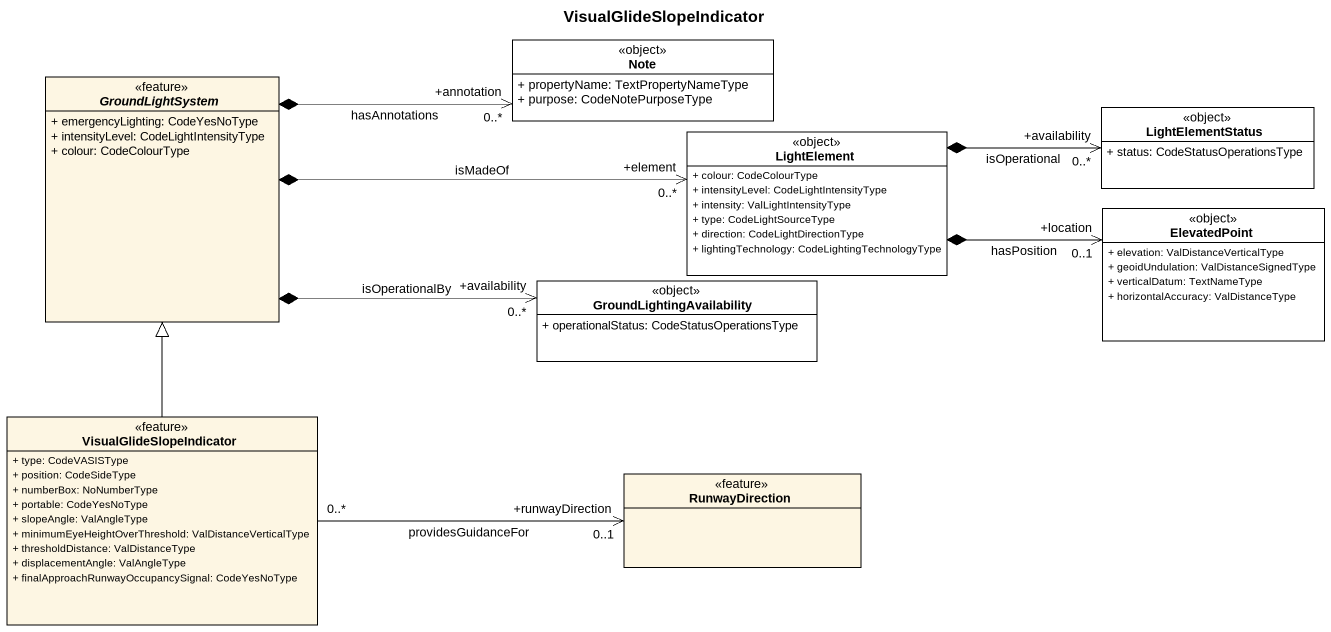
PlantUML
@startuml
title VisualGlideSlopeIndicator
hide circle
hide empty members
skinparam classAttributeIconSize 0
class "Note" as Note_ <<object>> #FFFFFF {
  + propertyName: TextPropertyNameType
  + purpose: CodeNotePurposeType
}
abstract class GroundLightSystem <<feature>> {
  + emergencyLighting: CodeYesNoType
  + intensityLevel: CodeLightIntensityType
  + colour: CodeColourType
}
class LightElementStatus <<object>> #FFFFFF {
  + status: CodeStatusOperationsType
}
class LightElement <<object>> #FFFFFF {
  + colour: CodeColourType
  + intensityLevel: CodeLightIntensityType
  + intensity: ValLightIntensityType
  + type: CodeLightSourceType
  + direction: CodeLightDirectionType
  + lightingTechnology: CodeLightingTechnologyType
}
class ElevatedPoint <<object>> #FFFFFF {
  + elevation: ValDistanceVerticalType
  + geoidUndulation: ValDistanceSignedType
  + verticalDatum: TextNameType
  + horizontalAccuracy: ValDistanceType
}
class GroundLightingAvailability <<object>> #FFFFFF {
  + operationalStatus: CodeStatusOperationsType
}
class VisualGlideSlopeIndicator <<feature>> {
  + type: CodeVASISType
  + position: CodeSideType
  + numberBox: NoNumberType
  + portable: CodeYesNoType
  + slopeAngle: ValAngleType
  + minimumEyeHeightOverThreshold: ValDistanceVerticalType
  + thresholdDistance: ValDistanceType
  + displacementAngle: ValAngleType
  + finalApproachRunwayOccupancySignal: CodeYesNoType
}
class RunwayDirection <<feature>>
GroundLightSystem *-right-> "+annotation\n0..*" Note_ : hasAnnotations
GroundLightSystem *-right-> "+element\n0..*" LightElement : isMadeOf
GroundLightSystem *-right-> "+availability\n0..*" GroundLightingAvailability : isOperationalBy
LightElement *-right-> "+availability\n0..*" LightElementStatus : isOperational
LightElement *-right-> "+location\n0..1" ElevatedPoint : hasPosition
VisualGlideSlopeIndicator -up-|> GroundLightSystem
VisualGlideSlopeIndicator "0..*" -right-> "+runwayDirection\n0..1" RunwayDirection : providesGuidanceFor
@enduml
